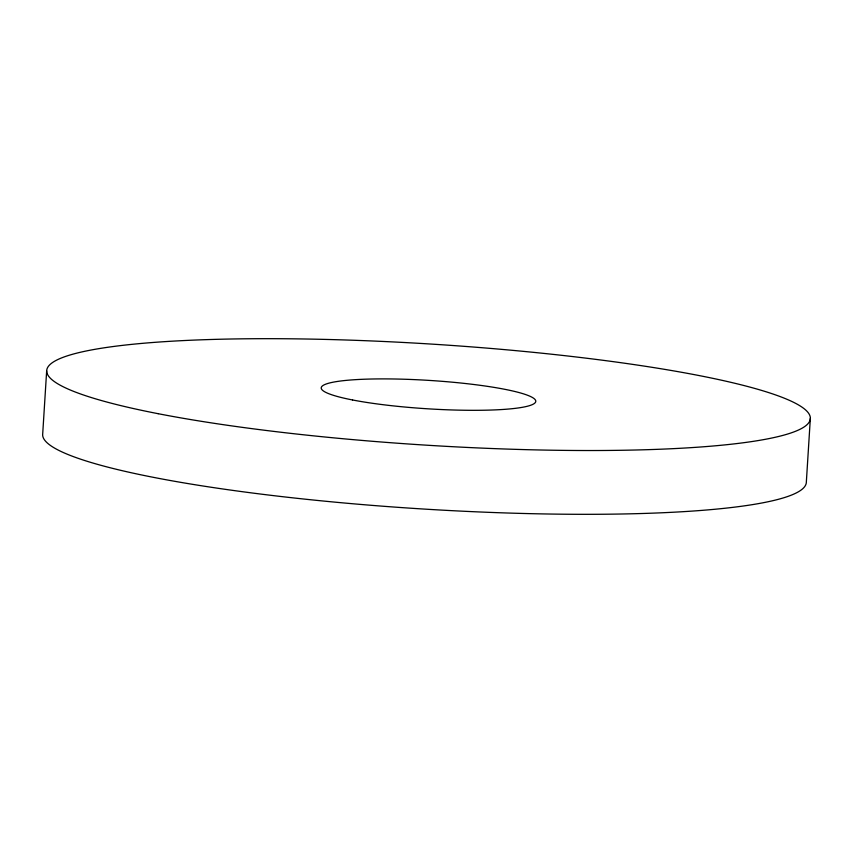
<?xml version="1.0" encoding="UTF-8"?>
<svg xmlns="http://www.w3.org/2000/svg" width="853" height="853" viewBox="0 0 853 853"><rect width="100%" height="100%" fill="white"/><g stroke="black" fill="none" stroke-linecap="round" stroke-linejoin="round"><path stroke-width="1.28" d="M46.659 370.938L42.65 434.721A382.581 50.604 3.6 0 0 423.984 509.06A382.581 50.604 3.6 0 0 806.341 482.062L810.35 418.279M158.146 413.694A382.581 50.604 3.6 0 0 797.203 430.584A382.581 50.604 3.6 0 0 330.175 339.537A382.581 50.604 3.6 0 0 158.146 413.694M352.566 399.972A107.467 14.213 3.6 0 0 532.069 404.717A107.467 14.213 3.6 0 0 400.889 379.137A107.467 14.213 3.6 0 0 352.566 399.972"/></g></svg>
